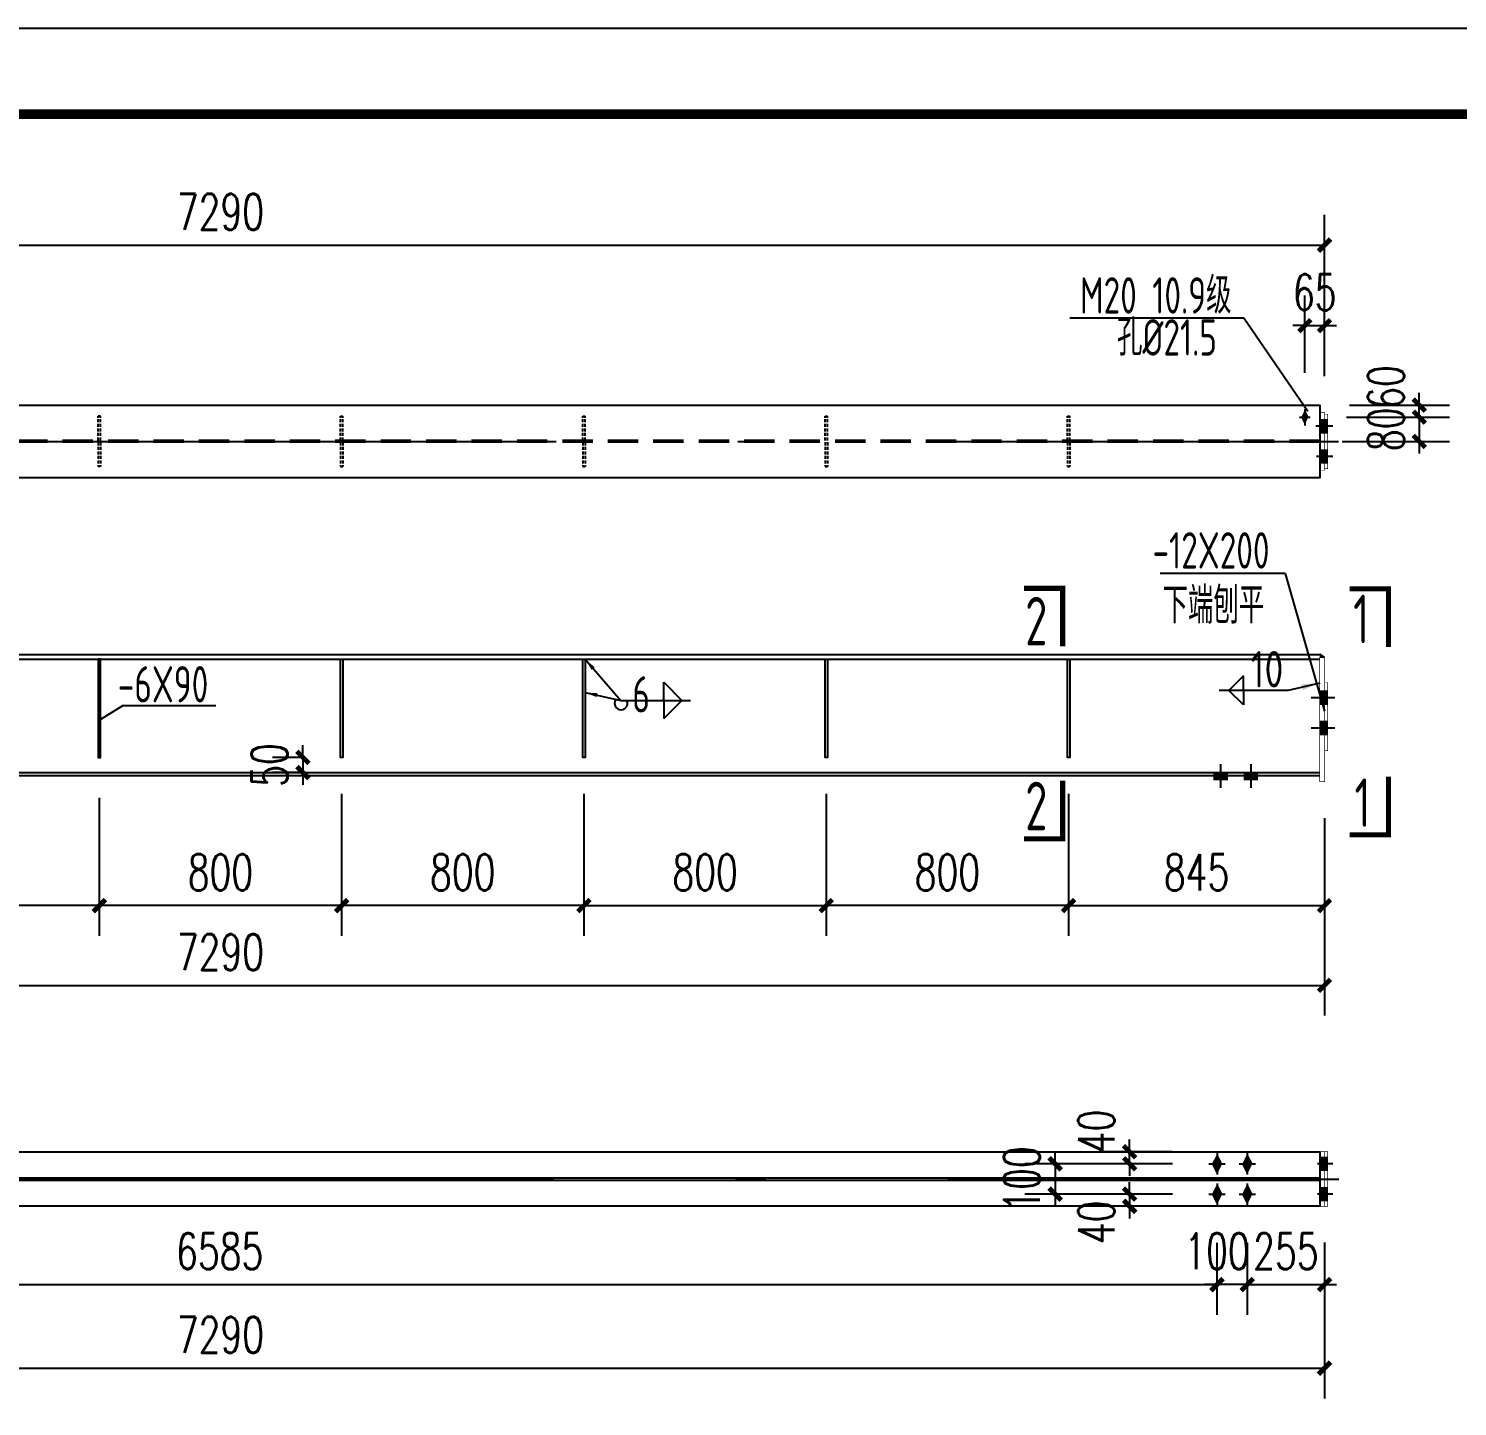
# Model space of a CAD drawing. Extents: x -89996 to 1006241, y -2176 to 440573.
# Drawn here: x 939213 to 962799, y 149851 to 172594 of the extents above; entities that cross this region are included whole.
import ezdxf
from ezdxf.enums import TextEntityAlignment as Align

# ---------------------------------------------------------------- set-up
doc = ezdxf.new("R2010")
doc.units = 0
doc.header["$LTSCALE"] = 1000
doc.header["$MEASUREMENT"] = 0
doc.linetypes.add('ACAD_ISO04W100', pattern=[30.5, 24, -3, 0.5, -3])
doc.linetypes.add('DASHED', pattern=[0.75, 0.5, -0.25])
for name, color, linetype in [('AXIS', 3, 'Continuous'), ('BOLT', 251, 'Continuous'), ('PUB_DIM', 3, 'Continuous'), ('PUB_TITLE', 4, 'Continuous'), ('PZ', 202, 'Continuous'), ('TEXT', 7, 'Continuous'), ('WELD', 7, 'Continuous'), ('吊车梁', 161, 'Continuous'), ('框线', 252, 'Continuous'), ('粗实线', 2, 'Continuous'), ('轴线', 8, 'ACAD_ISO04W100')]:
    doc.layers.add(name, color=color, linetype=linetype)
doc.styles.add('_TCH_DIM_T3', font='SIMPLEX', dxfattribs={"width": 0.705882, "bigfont": 'GBCBIG'})
doc.styles.get("Standard").update_dxf_attribs({"font": 'gbenor.shx', "bigfont": 'gbcbig.shx'})
doc.styles.add('TSSD_Label', font='tssdeng.shx', dxfattribs={"width": 0.7, "bigfont": 'hztxt.shx'})
doc.styles.add('TSSD_Norm', font='tssdeng.shx', dxfattribs={"bigfont": 'hztxt.shx'})
doc.dimstyles.new('TCH-200-5', dxfattribs={"dimtxt": 595, "dimasz": 200, "dimexe": 500, "dimexo": 600, "dimgap": 252.5, "dimtad": 1, "dimdec": 0, "dimlfac": 0.2, "dimzin": 0, "dimdsep": 46, "dimtxsty": '_TCH_DIM_T3', "dimblk": 'ARCHTICK', "dimcen": 0.09, "dimclrd": 124, "dimclre": 124, "dimclrt": 7, "dimazin": 2, "dimtfac": 1, "dimtdec": 0, "dimtix": 1, "dimtmove": 2, "dimatfit": 3, "dimfxl": 0, "dimtolj": 1, "dimtzin": 0, "dimarcsym": 0})
doc.dimstyles.new('TSSD_LEADER_STYLE_200.0', dxfattribs={"dimtxt": 0.18, "dimasz": 200, "dimexe": 0.18, "dimexo": 0.0625, "dimgap": 0.09, "dimtad": 0, "dimtih": 1, "dimtoh": 1, "dimdec": 4, "dimzin": 0, "dimdsep": 46, "dimtxsty": 'Standard', "dimcen": 0.09, "dimadec": 0, "dimazin": 0, "dimtfac": 1, "dimtdec": 4, "dimtofl": 0, "dimtmove": 0, "dimatfit": 3, "dimfxl": 0, "dimtolj": 1, "dimtzin": 0, "dimarcsym": 0})

# ---------------------------------------------------------------- blocks, each defined once
blk = doc.blocks.new('_ArchTick')
at = {"color": 0, "linetype": 'ByBlock', "const_width": 0.4}
blk.add_lwpolyline([(-0.5, -0.5), (0.5, 0.5)], dxfattribs=at)
blk = doc.blocks.new('*D1280')
at = {"layer": 'AXIS', "color": 124, "lineweight": -2, "transparency": 16777216}
for p, q in [((943742, 160563), (943742, 160763)), ((943760, 160563), (943242, 160563)), ((943742, 160563), (943742, 160313)), ((943741, 160313), (943242, 160313)), ((943742, 160313), (943742, 160113))]:
    blk.add_line(p, q, dxfattribs=at)
at = {"layer": 'Defpoints', "color": 0, "transparency": 16777216}
for p in [(944360, 160563, -3397), (943742, 160313), (944341, 160313, -6435)]:
    blk.add_point(p, dxfattribs=at)
at = {"layer": 'AXIS', "color": 124, "lineweight": -2, "transparency": 16777216, "xscale": 200, "yscale": 200, "zscale": 200}
for p, rotation in [((943742, 160563), 270), ((943742, 160313), 90)]:
    blk.add_blockref('_ArchTick', p, dxfattribs=dict(at, rotation=rotation))
at = {"layer": 'AXIS', "color": 7, "transparency": 16777216, "insert": (943192, 160438), "char_height": 595, "attachment_point": 5, "rotation": 90, "style": '_TCH_DIM_T3'}
blk.add_mtext('\\A1;50', dxfattribs=at)
blk = doc.blocks.new('_WELD004')
at = {"color": 0, "linetype": 'ByBlock'}
for p, q in [((0, 1), (1, 0)), ((0, 0), (0, 1))]:
    blk.add_line(p, q, dxfattribs=at)
blk = doc.blocks.new('*D1290')
at = {"layer": 'AXIS', "color": 124, "lineweight": -2, "transparency": 16777216}
for p, q in [((924155, 159563), (924155, 156301)), ((960605, 159563), (960605, 156301)), ((924155, 156801), (960605, 156801))]:
    blk.add_line(p, q, dxfattribs=at)
at = {"layer": 'Defpoints', "color": 0, "transparency": 16777216}
for p in [(924155, 160163, 3397), (960605, 160163, 3816), (960605, 156801)]:
    blk.add_point(p, dxfattribs=at)
at = {"layer": 'AXIS', "color": 124, "lineweight": -2, "transparency": 16777216, "xscale": 200, "yscale": 200, "zscale": 200, "rotation": 180}
blk.add_blockref('_ArchTick', (924155, 156801), dxfattribs=at)
at = {"layer": 'AXIS', "color": 124, "lineweight": -2, "transparency": 16777216, "xscale": 200, "yscale": 200, "zscale": 200}
blk.add_blockref('_ArchTick', (960605, 156801), dxfattribs=at)
at = {"layer": 'AXIS', "color": 7, "transparency": 16777216, "insert": (942380, 157351), "char_height": 595, "width": 1480, "attachment_point": 5, "style": '_TCH_DIM_T3'}
blk.add_mtext('\\A1;7290', dxfattribs=at)
blk = doc.blocks.new('*D1328')
at = {"layer": 'AXIS', "color": 124, "lineweight": -2, "transparency": 16777216}
for p, q in [((960280, 166914), (960280, 168190)), ((960605, 166854), (960605, 168190)), ((960280, 167690), (960080, 167690)), ((960280, 167690), (960605, 167690)), ((960605, 167690), (960805, 167690))]:
    blk.add_line(p, q, dxfattribs=at)
at = {"layer": 'Defpoints', "color": 0, "transparency": 16777216}
for p in [(960605, 167690), (960280, 166314, 2366), (960605, 166254, 2366)]:
    blk.add_point(p, dxfattribs=at)
at = {"layer": 'AXIS', "color": 124, "lineweight": -2, "transparency": 16777216, "xscale": 200, "yscale": 200, "zscale": 200}
blk.add_blockref('_ArchTick', (960280, 167690), dxfattribs=at)
at = {"layer": 'AXIS', "color": 124, "lineweight": -2, "transparency": 16777216, "xscale": 200, "yscale": 200, "zscale": 200, "rotation": 180}
blk.add_blockref('_ArchTick', (960605, 167690), dxfattribs=at)
at = {"layer": 'AXIS', "color": 7, "transparency": 16777216, "insert": (960443, 168240), "char_height": 595, "attachment_point": 5, "style": '_TCH_DIM_T3'}
blk.add_mtext('\\A1;65', dxfattribs=at)
blk = doc.blocks.new('*D1291')
at = {"layer": 'AXIS', "color": 124, "lineweight": -2, "transparency": 16777216}
for p, q in [((956380, 159963), (956380, 157617)), ((960605, 159563), (960605, 157617)), ((956380, 158117), (960605, 158117))]:
    blk.add_line(p, q, dxfattribs=at)
at = {"layer": 'Defpoints', "color": 0, "transparency": 16777216}
for p in [(956380, 160563, -419), (960605, 160163, 3397), (960605, 158117)]:
    blk.add_point(p, dxfattribs=at)
at = {"layer": 'AXIS', "color": 124, "lineweight": -2, "transparency": 16777216, "xscale": 200, "yscale": 200, "zscale": 200, "rotation": 180}
blk.add_blockref('_ArchTick', (956380, 158117), dxfattribs=at)
at = {"layer": 'AXIS', "color": 124, "lineweight": -2, "transparency": 16777216, "xscale": 200, "yscale": 200, "zscale": 200}
blk.add_blockref('_ArchTick', (960605, 158117), dxfattribs=at)
at = {"layer": 'AXIS', "color": 7, "transparency": 16777216, "insert": (958493, 158667), "char_height": 595, "attachment_point": 5, "style": '_TCH_DIM_T3'}
blk.add_mtext('\\A1;845', dxfattribs=at)
blk = doc.blocks.new('*D1294')
at = {"layer": 'AXIS', "color": 124, "lineweight": -2, "transparency": 16777216}
for p, q in [((924155, 166854), (924155, 169519)), ((960605, 166854), (960605, 169519)), ((924155, 169019), (960605, 169019))]:
    blk.add_line(p, q, dxfattribs=at)
at = {"layer": 'Defpoints', "color": 0, "transparency": 16777216}
for p in [(960605, 169019), (924155, 166254, 3397), (960605, 166254, 3816)]:
    blk.add_point(p, dxfattribs=at)
at = {"layer": 'AXIS', "color": 124, "lineweight": -2, "transparency": 16777216, "xscale": 200, "yscale": 200, "zscale": 200, "rotation": 180}
blk.add_blockref('_ArchTick', (924155, 169019), dxfattribs=at)
at = {"layer": 'AXIS', "color": 124, "lineweight": -2, "transparency": 16777216, "xscale": 200, "yscale": 200, "zscale": 200}
blk.add_blockref('_ArchTick', (960605, 169019), dxfattribs=at)
at = {"layer": 'AXIS', "color": 7, "transparency": 16777216, "insert": (942380, 169569), "char_height": 595, "attachment_point": 5, "style": '_TCH_DIM_T3'}
blk.add_mtext('\\A1;7290', dxfattribs=at)
blk = doc.blocks.new('*D1334')
at = {"layer": 'AXIS', "color": 124, "lineweight": -2, "transparency": 16777216}
for p, q in [((925905, 152552), (925905, 151362)), ((958830, 152552), (958830, 151362)), ((925905, 151862), (958830, 151862))]:
    blk.add_line(p, q, dxfattribs=at)
at = {"layer": 'Defpoints', "color": 0, "transparency": 16777216}
for p in [(925905, 153152, 2977), (958830, 153152, 3397), (958830, 151862)]:
    blk.add_point(p, dxfattribs=at)
at = {"layer": 'AXIS', "color": 124, "lineweight": -2, "transparency": 16777216, "xscale": 200, "yscale": 200, "zscale": 200, "rotation": 180}
blk.add_blockref('_ArchTick', (925905, 151862), dxfattribs=at)
at = {"layer": 'AXIS', "color": 124, "lineweight": -2, "transparency": 16777216, "xscale": 200, "yscale": 200, "zscale": 200}
blk.add_blockref('_ArchTick', (958830, 151862), dxfattribs=at)
at = {"layer": 'AXIS', "color": 7, "transparency": 16777216, "insert": (942368, 152412), "char_height": 595, "attachment_point": 5, "style": '_TCH_DIM_T3'}
blk.add_mtext('\\A1;6585', dxfattribs=at)
blk = doc.blocks.new('*D1335')
at = {"layer": 'AXIS', "color": 124, "lineweight": -2, "transparency": 16777216}
for p, q in [((924155, 152555), (924155, 149984)), ((960605, 152555), (960605, 149984)), ((924155, 150484), (960605, 150484))]:
    blk.add_line(p, q, dxfattribs=at)
at = {"layer": 'Defpoints', "color": 0, "transparency": 16777216}
for p in [(924155, 153155, 3397), (960605, 153155, 3397), (960605, 150484)]:
    blk.add_point(p, dxfattribs=at)
at = {"layer": 'AXIS', "color": 124, "lineweight": -2, "transparency": 16777216, "xscale": 200, "yscale": 200, "zscale": 200, "rotation": 180}
blk.add_blockref('_ArchTick', (924155, 150484), dxfattribs=at)
at = {"layer": 'AXIS', "color": 124, "lineweight": -2, "transparency": 16777216, "xscale": 200, "yscale": 200, "zscale": 200}
blk.add_blockref('_ArchTick', (960605, 150484), dxfattribs=at)
at = {"layer": 'AXIS', "color": 7, "transparency": 16777216, "insert": (942380, 151034), "char_height": 595, "attachment_point": 5, "style": '_TCH_DIM_T3'}
blk.add_mtext('\\A1;{\\W0.70588;7290}', dxfattribs=at)
blk = doc.blocks.new('*D1336')
at = {"layer": 'AXIS', "color": 124, "lineweight": -2, "transparency": 16777216}
for p, q in [((959330, 152552), (959330, 151362)), ((960605, 152555), (960605, 151362)), ((959330, 151862), (959130, 151862)), ((959330, 151862), (960605, 151862)), ((960605, 151862), (960805, 151862))]:
    blk.add_line(p, q, dxfattribs=at)
at = {"layer": 'Defpoints', "color": 0, "transparency": 16777216}
for p in [(959330, 153152, 2977), (960605, 153155, 2977), (960605, 151862)]:
    blk.add_point(p, dxfattribs=at)
at = {"layer": 'AXIS', "color": 124, "lineweight": -2, "transparency": 16777216, "xscale": 200, "yscale": 200, "zscale": 200}
blk.add_blockref('_ArchTick', (959330, 151862), dxfattribs=at)
at = {"layer": 'AXIS', "color": 124, "lineweight": -2, "transparency": 16777216, "xscale": 200, "yscale": 200, "zscale": 200, "rotation": 180}
blk.add_blockref('_ArchTick', (960605, 151862), dxfattribs=at)
at = {"layer": 'AXIS', "color": 7, "transparency": 16777216, "insert": (959968, 152412), "char_height": 595, "attachment_point": 5, "style": '_TCH_DIM_T3'}
blk.add_mtext('\\A1;255', dxfattribs=at)
blk = doc.blocks.new('*D1295')
at = {"layer": 'AXIS', "color": 124, "lineweight": -2, "transparency": 16777216}
for p, q in [((958830, 152552), (958830, 151362)), ((959330, 152552), (959330, 151362)), ((958830, 151862), (958630, 151862)), ((959330, 151862), (958830, 151862)), ((959330, 151862), (959530, 151862))]:
    blk.add_line(p, q, dxfattribs=at)
at = {"layer": 'Defpoints', "color": 0, "transparency": 16777216}
for p in [(958830, 153152, 2977), (959330, 153152, 2977), (958830, 151862)]:
    blk.add_point(p, dxfattribs=at)
at = {"layer": 'AXIS', "color": 124, "lineweight": -2, "transparency": 16777216, "xscale": 200, "yscale": 200, "zscale": 200}
blk.add_blockref('_ArchTick', (958830, 151862), dxfattribs=at)
at = {"layer": 'AXIS', "color": 124, "lineweight": -2, "transparency": 16777216, "xscale": 200, "yscale": 200, "zscale": 200, "rotation": 180}
blk.add_blockref('_ArchTick', (959330, 151862), dxfattribs=at)
at = {"layer": 'AXIS', "color": 7, "transparency": 16777216, "insert": (958830, 152412), "char_height": 595, "attachment_point": 5, "style": '_TCH_DIM_T3'}
blk.add_mtext('\\A1;100', dxfattribs=at)
blk = doc.blocks.new('*D1302')
at = {"layer": 'AXIS', "color": 124, "lineweight": -2, "transparency": 16777216}
for p, q in [((936380, 159898), (936380, 157617)), ((940380, 159898), (940380, 157617)), ((940380, 158117), (936380, 158117))]:
    blk.add_line(p, q, dxfattribs=at)
at = {"layer": 'Defpoints', "color": 0, "transparency": 16777216}
for p in [(936380, 160498), (940380, 160498), (936380, 158117)]:
    blk.add_point(p, dxfattribs=at)
at = {"layer": 'AXIS', "color": 124, "lineweight": -2, "transparency": 16777216, "xscale": 200, "yscale": 200, "zscale": 200, "rotation": 180}
blk.add_blockref('_ArchTick', (936380, 158117), dxfattribs=at)
at = {"layer": 'AXIS', "color": 124, "lineweight": -2, "transparency": 16777216, "xscale": 200, "yscale": 200, "zscale": 200}
blk.add_blockref('_ArchTick', (940380, 158117), dxfattribs=at)
at = {"layer": 'AXIS', "color": 7, "transparency": 16777216, "insert": (938380, 158667), "char_height": 595, "attachment_point": 5, "style": '_TCH_DIM_T3'}
blk.add_mtext('\\A1;800', dxfattribs=at)
blk = doc.blocks.new('*D1303')
at = {"layer": 'AXIS', "color": 124, "lineweight": -2, "transparency": 16777216}
for p, q in [((944380, 159963), (944380, 157617)), ((940380, 159898), (940380, 157617)), ((944380, 158117), (940380, 158117))]:
    blk.add_line(p, q, dxfattribs=at)
at = {"layer": 'Defpoints', "color": 0, "transparency": 16777216}
for p in [(940380, 160498), (944380, 160563), (940380, 158117)]:
    blk.add_point(p, dxfattribs=at)
at = {"layer": 'AXIS', "color": 124, "lineweight": -2, "transparency": 16777216, "xscale": 200, "yscale": 200, "zscale": 200, "rotation": 180}
blk.add_blockref('_ArchTick', (940380, 158117), dxfattribs=at)
at = {"layer": 'AXIS', "color": 124, "lineweight": -2, "transparency": 16777216, "xscale": 200, "yscale": 200, "zscale": 200}
blk.add_blockref('_ArchTick', (944380, 158117), dxfattribs=at)
at = {"layer": 'AXIS', "color": 7, "transparency": 16777216, "insert": (942380, 158667), "char_height": 595, "attachment_point": 5, "style": '_TCH_DIM_T3'}
blk.add_mtext('\\A1;800', dxfattribs=at)
blk = doc.blocks.new('*D1304')
at = {"layer": 'AXIS', "color": 124, "lineweight": -2, "transparency": 16777216}
for p, q in [((944380, 159963), (944380, 157617)), ((948380, 159963), (948380, 157617)), ((948380, 158117), (944380, 158117))]:
    blk.add_line(p, q, dxfattribs=at)
at = {"layer": 'Defpoints', "color": 0, "transparency": 16777216}
for p in [(944380, 160563), (948380, 160563), (944380, 158117)]:
    blk.add_point(p, dxfattribs=at)
at = {"layer": 'AXIS', "color": 124, "lineweight": -2, "transparency": 16777216, "xscale": 200, "yscale": 200, "zscale": 200, "rotation": 180}
blk.add_blockref('_ArchTick', (944380, 158117), dxfattribs=at)
at = {"layer": 'AXIS', "color": 124, "lineweight": -2, "transparency": 16777216, "xscale": 200, "yscale": 200, "zscale": 200}
blk.add_blockref('_ArchTick', (948380, 158117), dxfattribs=at)
at = {"layer": 'AXIS', "color": 7, "transparency": 16777216, "insert": (946380, 158667), "char_height": 595, "attachment_point": 5, "style": '_TCH_DIM_T3'}
blk.add_mtext('\\A1;800', dxfattribs=at)
blk = doc.blocks.new('*D1305')
at = {"layer": 'AXIS', "color": 124, "lineweight": -2, "transparency": 16777216}
for p, q in [((948380, 159963), (948380, 157617)), ((952380, 159963), (952380, 157617)), ((948380, 158117), (952380, 158117))]:
    blk.add_line(p, q, dxfattribs=at)
at = {"layer": 'Defpoints', "color": 0, "transparency": 16777216}
for p in [(948380, 160563), (952380, 160563), (952380, 158117)]:
    blk.add_point(p, dxfattribs=at)
at = {"layer": 'AXIS', "color": 124, "lineweight": -2, "transparency": 16777216, "xscale": 200, "yscale": 200, "zscale": 200, "rotation": 180}
blk.add_blockref('_ArchTick', (948380, 158117), dxfattribs=at)
at = {"layer": 'AXIS', "color": 124, "lineweight": -2, "transparency": 16777216, "xscale": 200, "yscale": 200, "zscale": 200}
blk.add_blockref('_ArchTick', (952380, 158117), dxfattribs=at)
at = {"layer": 'AXIS', "color": 7, "transparency": 16777216, "insert": (950380, 158667), "char_height": 595, "attachment_point": 5, "style": '_TCH_DIM_T3'}
blk.add_mtext('\\A1;800', dxfattribs=at)
blk = doc.blocks.new('*D1309')
at = {"layer": 'AXIS', "color": 124, "lineweight": -2, "transparency": 16777216}
for p, q in [((962170, 166379), (962170, 166579)), ((961015, 166379), (962670, 166379)), ((962170, 166179), (962170, 166379)), ((960970, 166179), (962670, 166179)), ((962170, 166179), (962170, 165979))]:
    blk.add_line(p, q, dxfattribs=at)
at = {"layer": 'Defpoints', "color": 0, "transparency": 16777216}
for p in [(960415, 166379, 2366), (962170, 166379), (960370, 166179, 2366)]:
    blk.add_point(p, dxfattribs=at)
at = {"layer": 'AXIS', "color": 124, "lineweight": -2, "transparency": 16777216, "xscale": 200, "yscale": 200, "zscale": 200}
for p, rotation in [((962170, 166379), 270), ((962170, 166179), 90)]:
    blk.add_blockref('_ArchTick', p, dxfattribs=dict(at, rotation=rotation))
at = {"layer": 'AXIS', "color": 7, "transparency": 16777216, "insert": (961620, 166678), "char_height": 595, "attachment_point": 5, "rotation": 90, "style": '_TCH_DIM_T3'}
blk.add_mtext('\\A1;60', dxfattribs=at)
blk = doc.blocks.new('*D1310')
at = {"layer": 'AXIS', "color": 124, "lineweight": -2, "transparency": 16777216}
for p, q in [((962170, 166179), (962170, 166379)), ((960970, 166179), (962670, 166179)), ((962170, 166179), (962170, 165779)), ((960898, 165779), (962670, 165779)), ((962170, 165779), (962170, 165579))]:
    blk.add_line(p, q, dxfattribs=at)
at = {"layer": 'Defpoints', "color": 0, "transparency": 16777216}
for p in [(960370, 166179, 2366), (960298, 165779, -28819), (962170, 165779)]:
    blk.add_point(p, dxfattribs=at)
at = {"layer": 'AXIS', "color": 124, "lineweight": -2, "transparency": 16777216, "xscale": 200, "yscale": 200, "zscale": 200}
for p, rotation in [((962170, 166179), 270), ((962170, 165779), 90)]:
    blk.add_blockref('_ArchTick', p, dxfattribs=dict(at, rotation=rotation))
at = {"layer": 'AXIS', "color": 7, "transparency": 16777216, "insert": (961620, 165979), "char_height": 595, "attachment_point": 5, "rotation": 90, "style": '_TCH_DIM_T3'}
blk.add_mtext('\\A1;80', dxfattribs=at)
blk = doc.blocks.new('*D1343')
at = {"layer": 'AXIS', "color": 124, "lineweight": -2, "transparency": 16777216}
for p, q in [((957388, 154055), (957388, 154255)), ((958095, 154055), (956888, 154055)), ((957388, 153855), (957388, 154055)), ((958095, 153855), (956888, 153855)), ((957388, 153855), (957388, 153655))]:
    blk.add_line(p, q, dxfattribs=at)
at = {"layer": 'Defpoints', "color": 0, "transparency": 16777216}
for p in [(957388, 154055), (958695, 154055, -14007), (958695, 153855, 2977)]:
    blk.add_point(p, dxfattribs=at)
at = {"layer": 'AXIS', "color": 124, "lineweight": -2, "transparency": 16777216, "xscale": 200, "yscale": 200, "zscale": 200}
for p, rotation in [((957388, 154055), 270), ((957388, 153855), 90)]:
    blk.add_blockref('_ArchTick', p, dxfattribs=dict(at, rotation=rotation))
at = {"layer": 'AXIS', "color": 7, "transparency": 16777216, "insert": (956838, 154389), "char_height": 595, "attachment_point": 5, "rotation": 90, "style": '_TCH_DIM_T3'}
blk.add_mtext('\\A1;40', dxfattribs=at)
blk = doc.blocks.new('*D1317')
at = {"layer": 'AXIS', "color": 124, "lineweight": -2, "transparency": 16777216}
for p, q in [((956159, 153855), (956159, 154055)), ((958095, 153855), (955659, 153855)), ((956159, 153855), (956159, 153355)), ((958095, 153355), (955659, 153355)), ((956159, 153355), (956159, 153155))]:
    blk.add_line(p, q, dxfattribs=at)
at = {"layer": 'Defpoints', "color": 0, "transparency": 16777216}
for p in [(958695, 153855, 2977), (956159, 153355), (958695, 153355, 2977)]:
    blk.add_point(p, dxfattribs=at)
at = {"layer": 'AXIS', "color": 124, "lineweight": -2, "transparency": 16777216, "xscale": 200, "yscale": 200, "zscale": 200}
for p, rotation in [((956159, 153855), 270), ((956159, 153355), 90)]:
    blk.add_blockref('_ArchTick', p, dxfattribs=dict(at, rotation=rotation))
at = {"layer": 'AXIS', "color": 7, "transparency": 16777216, "insert": (955609, 153605), "char_height": 595, "attachment_point": 5, "rotation": 90, "style": '_TCH_DIM_T3'}
blk.add_mtext('\\A1;100', dxfattribs=at)
blk = doc.blocks.new('*D1344')
at = {"layer": 'AXIS', "color": 124, "lineweight": -2, "transparency": 16777216}
for p, q in [((957388, 153355), (957388, 153555)), ((958095, 153355), (956888, 153355)), ((957388, 153355), (957388, 153155)), ((958095, 153155), (956888, 153155)), ((957388, 153155), (957388, 152955))]:
    blk.add_line(p, q, dxfattribs=at)
at = {"layer": 'Defpoints', "color": 0, "transparency": 16777216}
for p in [(958695, 153355, 2977), (957388, 153155), (958695, 153155, -14007)]:
    blk.add_point(p, dxfattribs=at)
at = {"layer": 'AXIS', "color": 124, "lineweight": -2, "transparency": 16777216, "xscale": 200, "yscale": 200, "zscale": 200}
for p, rotation in [((957388, 153355), 270), ((957388, 153155), 90)]:
    blk.add_blockref('_ArchTick', p, dxfattribs=dict(at, rotation=rotation))
at = {"layer": 'AXIS', "color": 7, "transparency": 16777216, "insert": (956838, 152890), "char_height": 595, "attachment_point": 5, "rotation": 90, "style": '_TCH_DIM_T3'}
blk.add_mtext('\\A1;40', dxfattribs=at)
blk = doc.blocks.new('*D1347')
at = {"layer": 'AXIS', "color": 124, "lineweight": -2, "transparency": 16777216}
for p, q in [((952380, 159963), (952380, 157617)), ((956380, 159963), (956380, 157617)), ((956380, 158117), (952380, 158117))]:
    blk.add_line(p, q, dxfattribs=at)
at = {"layer": 'Defpoints', "color": 0, "transparency": 16777216}
for p in [(952380, 160563), (956380, 160563), (952380, 158117)]:
    blk.add_point(p, dxfattribs=at)
at = {"layer": 'AXIS', "color": 124, "lineweight": -2, "transparency": 16777216, "xscale": 200, "yscale": 200, "zscale": 200, "rotation": 180}
blk.add_blockref('_ArchTick', (952380, 158117), dxfattribs=at)
at = {"layer": 'AXIS', "color": 124, "lineweight": -2, "transparency": 16777216, "xscale": 200, "yscale": 200, "zscale": 200}
blk.add_blockref('_ArchTick', (956380, 158117), dxfattribs=at)
at = {"layer": 'AXIS', "color": 7, "transparency": 16777216, "insert": (954380, 158667), "char_height": 595, "attachment_point": 5, "style": '_TCH_DIM_T3'}
blk.add_mtext('\\A1;800', dxfattribs=at)

msp = doc.modelspace()

# ---------------------------------------------------------------- hatches: boundary and pattern name
at = {"layer": 'BOLT'}
for points in [[(960280.3, 166269.46), (960235.3, 166179.46), (960280.3, 166089.46), (960325.3, 166179.46)], [(958830.3, 153989.71), (958762.8, 153854.71), (958830.3, 153719.71), (958897.8, 153854.71)], [(959330.3, 153989.71), (959262.8, 153854.71), (959330.3, 153719.71), (959397.8, 153854.71)], [(958830.3, 153489.71), (958762.8, 153354.71), (958830.3, 153219.71), (958897.8, 153354.71)], [(959330.3, 153489.71), (959262.8, 153354.71), (959330.3, 153219.71), (959397.8, 153354.71)]]:
    msp.add_hatch(color=256, dxfattribs=at).paths.add_polyline_path(points)
at = {"layer": '粗实线'}
h = msp.add_hatch(color=256, dxfattribs=at)
h.set_gradient(color1=(139, 134, 116), one_color=1, tint=1, name='SPHERICAL')
h.paths.add_polyline_path([(960525.3, 162262.87), (960605.3, 162212.87), (960525.3, 162212.87)])

# ---------------------------------------------------------------- linework, layer by layer
at = {"layer": 'AXIS'}
for p, q in [((956398.51, 167821.48, 2280.28), (959272.51, 167821.48, 2280.28)), ((959272.51, 167821.48, 2280.28), (960330.3, 166279.46, 2280.28)), ((959954.59, 163599.73, -10887.46), (957890.02, 163599.73, -10887.46)), ((959954.59, 163599.73, -10887.46), (960605.3, 161324.47, 2280.28)), ((940772.59, 161419.85, -1535.94), (940400.3, 161191.97, -1535.94)), ((940772.59, 161419.85, -1535.94), (942304.89, 161419.85, -1535.94))]:
    msp.add_line(p, q, dxfattribs=at)
at = {"layer": 'AXIS', "color": 11, "true_color": 0xf27172, "const_width": 10}
for points, elevation in [([(960605.3, 166254.46), (960605.3, 165304.46), (960525.3, 165304.46), (960525.3, 166254.46), (960605.3, 166254.46)], 2280.28), ([(960655.3, 166229.46), (960655.3, 165329.46), (960605.3, 165329.46), (960605.3, 166229.46), (960655.3, 166229.46)], 2280.28), ([(960605.3, 162211.87), (960605.3, 160162.87), (960525.3, 160162.87), (960525.3, 162211.87), (960605.3, 162211.87)], 2280.28), ([(960655.3, 161799.87), (960655.3, 160674.87), (960605.3, 160674.87), (960605.3, 161799.87), (960655.3, 161799.87)], 1860.85), ([(960605.3, 154054.71), (960605.3, 153154.71), (960525.3, 153154.71), (960525.3, 154054.71), (960605.3, 154054.71)], 1860.85), ([(960655.3, 154054.71), (960655.3, 153154.71), (960605.3, 153154.71), (960605.3, 154054.71), (960655.3, 154054.71)], 1860.85)]:
    msp.add_lwpolyline(points, dxfattribs=dict(at, elevation=elevation))
at = {"layer": 'BOLT'}
for p, q in [((960280.3, 166314.46, 2280.28), (960280.3, 166044.46, 2280.28)), ((960190.3, 166179.46, 2280.28), (960370.3, 166179.46, 2280.28)), ((960280.3, 166269.46, 2280.28), (960235.3, 166179.46, 2280.28)), ((960280.3, 166089.46, 2280.28), (960235.3, 166179.46, 2280.28)), ((960280.3, 166269.46, 2280.28), (960325.3, 166179.46, 2280.28)), ((960280.3, 166089.46, 2280.28), (960325.3, 166179.46, 2280.28)), ((960740.39, 166029.46, 2280.28), (960458.88, 166029.46, 2280.28)), ((960740.39, 165529.46, 2280.28), (960470.8, 165529.46, 2280.28)), ((960655.3, 165529.46, 2280.28), (960555.3, 165529.46, 2280.28)), ((958830.3, 154032.21, 21822.18), (958830.3, 153677.21, 21822.18)), ((959330.3, 154032.21, 21822.18), (959330.3, 153677.21, 21822.18)), ((958695.3, 153854.71, 21822.18), (958965.3, 153854.71, 21822.18)), ((958830.3, 153989.71, 21822.18), (958762.8, 153854.71, 21822.18)), ((958830.3, 153719.71, 21822.18), (958762.8, 153854.71, 21822.18)), ((958830.3, 153989.71, 21822.18), (958897.8, 153854.71, 21822.18)), ((958830.3, 153719.71, 21822.18), (958897.8, 153854.71, 21822.18)), ((959195.3, 153854.71, 21822.18), (959465.3, 153854.71, 21822.18)), ((959330.3, 153989.71, 21822.18), (959262.8, 153854.71, 21822.18)), ((959330.3, 153719.71, 21822.18), (959262.8, 153854.71, 21822.18)), ((959330.3, 153989.71, 21822.18), (959397.8, 153854.71, 21822.18)), ((959330.3, 153719.71, 21822.18), (959397.8, 153854.71, 21822.18)), ((960740.39, 153854.71, 1860.85), (960488.63, 153854.71, 1860.85)), ((958695.3, 153354.71, 21822.18), (958965.3, 153354.71, 21822.18)), ((958830.3, 153489.71, 21822.18), (958762.8, 153354.71, 21822.18)), ((958830.3, 153219.71, 21822.18), (958762.8, 153354.71, 21822.18)), ((958830.3, 153532.21, 21822.18), (958830.3, 153177.21, 21822.18)), ((958830.3, 153489.71, 21822.18), (958897.8, 153354.71, 21822.18)), ((958830.3, 153219.71, 21822.18), (958897.8, 153354.71, 21822.18)), ((959195.3, 153354.71, 21822.18), (959465.3, 153354.71, 21822.18)), ((959330.3, 153489.71, 21822.18), (959262.8, 153354.71, 21822.18)), ((959330.3, 153219.71, 21822.18), (959262.8, 153354.71, 21822.18)), ((959330.3, 153532.21, 21822.18), (959330.3, 153177.21, 21822.18)), ((959330.3, 153489.71, 21822.18), (959397.8, 153354.71, 21822.18)), ((959330.3, 153219.71, 21822.18), (959397.8, 153354.71, 21822.18)), ((960740.39, 153354.71, 1860.85), (960488.63, 153354.71, 1860.85)), ((960655.3, 153354.71, 1860.85), (960555.3, 153354.71, 1860.85))]:
    msp.add_line(p, q, dxfattribs=at)
at = {"layer": 'BOLT', "const_width": 240}
for points, elevation in [([(960655.3, 166029.46), (960525.3, 166029.46)], 2280.28), ([(960525.3, 166029.46), (960655.3, 166029.46)], 2280.28), ([(960655.3, 165529.46), (960525.3, 165529.46)], 2280.28), ([(960525.3, 165529.46), (960655.3, 165529.46)], 2280.28), ([(960525.3, 161549.87), (960655.3, 161549.87)], 1860.85), ([(960525.3, 161049.87), (960655.3, 161049.87)], 1860.85), ([(958889.09, 160312.87), (958889.09, 160182.87)], -10887.46), ([(959389.09, 160312.87), (959389.09, 160182.87)], -10887.46), ([(960525.3, 153854.71), (960655.3, 153854.71)], 1860.85), ([(960655.3, 153854.71), (960555.3, 153854.71)], 1860.85), ([(960525.3, 153354.71), (960655.3, 153354.71)], 1860.85), ([(960655.3, 153354.71), (960555.3, 153354.71)], 1860.85)]:
    msp.add_lwpolyline(points, dxfattribs=dict(at, elevation=elevation))
at = {"layer": 'PUB_DIM', "const_width": 84}
for points, elevation in [([(956282.61, 162394.86), (956282.61, 163354.86), (955642.61, 163354.86)], -10216.38), ([(961660.22, 162384.58), (961660.22, 163344.58), (961020.22, 163344.58)], -10887.46), ([(956282.61, 160180.11), (956282.61, 159220.11), (955642.61, 159220.11)], -10216.38), ([(961660.22, 160245.34), (961660.22, 159285.34), (961020.22, 159285.34)], -10887.46)]:
    msp.add_lwpolyline(points, dxfattribs=dict(at, elevation=elevation))
at = {"layer": 'PUB_TITLE'}
msp.add_lwpolyline([(917140.81, 109593.71), (1006240.81, 109593.71), (1006240.81, 172593.71), (917140.81, 172593.71)], close=True, dxfattribs=at)
at = {"layer": 'PUB_TITLE', "const_width": 159.09}
msp.add_lwpolyline([(919438.79, 110300.78), (919438.79, 171179.57), (1004826.67, 171179.57), (1004826.67, 110300.78)], close=True, dxfattribs=at)
at = {"layer": 'PZ', "linetype": 'DASHED', "ltscale": 0.1}
for p, q in [((940360.3, 165794.46, -1535.94), (940360.3, 166194.46, -1535.94)), ((940400.3, 166194.46, -1535.94), (940360.3, 166194.46, -1535.94)), ((940400.3, 165794.46, -1535.94), (940400.3, 166194.46, -1535.94)), ((944360.3, 165794.46, -1535.94), (944360.3, 166194.46, -1535.94)), ((944360.3, 166194.46, -1535.94), (944400.3, 166194.46, -1535.94)), ((944400.3, 165794.46, -1535.94), (944400.3, 166194.46, -1535.94)), ((948360.3, 165794.46, -1535.94), (948360.3, 166194.46, -1535.94)), ((948360.3, 166194.46, -1535.94), (948400.3, 166194.46, -1535.94)), ((948400.3, 165794.46, -1535.94), (948400.3, 166194.46, -1535.94)), ((952360.3, 165794.46, -1535.94), (952360.3, 166194.46, -1535.94)), ((952360.3, 166194.46, -1535.94), (952400.3, 166194.46, -1535.94)), ((952400.3, 165794.46, -1535.94), (952400.3, 166194.46, -1535.94)), ((956360.3, 165794.46, -1535.94), (956360.3, 166194.46, -1535.94)), ((956360.3, 166194.46, -1535.94), (956400.3, 166194.46, -1535.94)), ((956400.3, 165794.46, -1535.94), (956400.3, 166194.46, -1535.94)), ((940360.3, 165764.46, -1535.94), (940360.3, 165364.46, -1535.94)), ((940400.3, 165764.46, -1535.94), (940400.3, 165364.46, -1535.94)), ((944360.3, 165764.46, -1535.94), (944360.3, 165364.46, -1535.94)), ((944400.3, 165764.46, -1535.94), (944400.3, 165364.46, -1535.94)), ((948360.3, 165764.46, -1535.94), (948360.3, 165364.46, -1535.94)), ((948400.3, 165764.46, -1535.94), (948400.3, 165364.46, -1535.94)), ((952360.3, 165764.46, -1535.94), (952360.3, 165364.46, -1535.94)), ((952400.3, 165764.46, -1535.94), (952400.3, 165364.46, -1535.94)), ((956360.3, 165764.46, -1535.94), (956360.3, 165364.46, -1535.94)), ((956400.3, 165764.46, -1535.94), (956400.3, 165364.46, -1535.94)), ((940400.3, 165364.46, -1535.94), (940360.3, 165364.46, -1535.94)), ((944360.3, 165364.46, -1535.94), (944400.3, 165364.46, -1535.94)), ((948360.3, 165364.46, -1535.94), (948400.3, 165364.46, -1535.94)), ((952360.3, 165364.46, -1535.94), (952400.3, 165364.46, -1535.94)), ((956360.3, 165364.46, -1535.94), (956400.3, 165364.46, -1535.94))]:
    msp.add_line(p, q, dxfattribs=at)
at = {"layer": 'PZ', "elevation": -1535.94}
for points in [[(940400.3, 162182.87), (940360.3, 162182.87), (940360.3, 160562.87), (940400.3, 160562.87)], [(944360.3, 162182.87), (944400.3, 162182.87), (944400.3, 160562.87), (944360.3, 160562.87)], [(948360.3, 162182.87), (948400.3, 162182.87), (948400.3, 160562.87), (948360.3, 160562.87)], [(952360.3, 162182.87), (952400.3, 162182.87), (952400.3, 160562.87), (952360.3, 160562.87)], [(956360.3, 162182.87), (956400.3, 162182.87), (956400.3, 160562.87), (956360.3, 160562.87)]]:
    msp.add_lwpolyline(points, close=True, dxfattribs=at)
at = {"layer": 'WELD'}
for p, q in [((960006.49, 161668.86, 2871.87), (958865.47, 161668.86, 2871.87)), ((948989.94, 161504.87, -1535.94), (950139.76, 161504.87, -1535.94))]:
    msp.add_line(p, q, dxfattribs=at)
msp.add_arc((948994.09, 161457.36, -1535.94), 106.98, 142.414473, 26.367983, dxfattribs=at)
at = {"layer": '吊车梁', "linetype": 'DASHED'}
for p, q in [((960525.3, 165794.46, -10867.97), (924235.3, 165794.46, 1860.85)), ((960525.3, 165764.46, -10867.97), (924235.3, 165764.46, 1860.85))]:
    msp.add_line(p, q, dxfattribs=at)
at = {"layer": '吊车梁'}
for p, q in [((924235.3, 162262.87, 1860.85), (960525.3, 162262.87, -10868.04)), ((924235.3, 162182.87, 1860.85), (960525.3, 162182.87, -10868.04)), ((924235.3, 160312.87, 1860.85), (960525.3, 160312.87, -10868.04)), ((924235.3, 160262.87, 1860.85), (960525.3, 160262.87, -10868.04)), ((924235.3, 153624.71, 1860.85), (960525.3, 153624.71, -10427.81)), ((924235.3, 153584.71, 1860.85), (960525.3, 153584.71, -10415.22))]:
    msp.add_line(p, q, dxfattribs=at)
for points, elevation in [([(924235.3, 166379.46), (960525.3, 166379.46), (960525.3, 165179.46), (924235.3, 165179.46)], 1860.85), ([(924235.3, 154054.71), (960525.3, 154054.71), (960525.3, 153154.71), (924235.3, 153154.71)], 1441.43)]:
    msp.add_lwpolyline(points, close=True, dxfattribs=dict(at, elevation=elevation))
at = {"layer": '框线'}
for p, q in [((960384.68, 161549.87, 1860.85), (960774.75, 161549.87, 1860.85)), ((960384.68, 161049.87, 1860.85), (960774.75, 161049.87, 1860.85)), ((958889.09, 160453.5, -10887.46), (958889.09, 160063.43, -10887.46)), ((959389.09, 160453.5, -10887.46), (959389.09, 160063.43, -10887.46))]:
    msp.add_line(p, q, dxfattribs=at)
at = {"layer": '粗实线'}
msp.add_line((960605.3, 162212.87, 2280.28), (960525.3, 162262.87, 2280.28), dxfattribs=at)
at = {"layer": '轴线'}
for p, q in [((923923.08, 165779.46, 1860.85), (960833.56, 165779.46, -10887.46)), ((923882.47, 153604.71, 1860.85), (960842.64, 153604.71, -10887.46))]:
    msp.add_line(p, q, dxfattribs=at)

# ---------------------------------------------------------------- block references
at = {"layer": 'WELD'}
for p, xscale, yscale, zscale in [((949698.78, 161504.87, -1535.94), 300, 300, 300), ((959265.47, 161668.86, 2871.87), -240, 240, 240)]:
    msp.add_blockref('_WELD004', p, dxfattribs=dict(at, xscale=xscale, yscale=yscale, zscale=zscale))
for p, xscale, yscale, zscale, rotation in [((959265.47, 161668.86, 2871.87), 240, 240, 240, 180.0000000000054), ((949698.78, 161504.87, -1535.94), -300, 300, 300.0000000000001, 180)]:
    msp.add_blockref('_WELD004', p, dxfattribs=dict(at, xscale=xscale, yscale=yscale, zscale=zscale, rotation=rotation))

# ---------------------------------------------------------------- texts
at = {"layer": 'TEXT'}
for s, style, width, p in [('M20 10.9级', 'TSSD_Label', 0.7, (956567.75, 167888.91, 2108.12)), ('孔%%C21.5', 'TSSD_Label', 0.7, (957179, 167195.87, 2108.12)), ('-12X200', 'TSSD_Label', 0.7, (957766.55, 163680.59, -11162.92)), ('下端刨平', 'TSSD_Label', 0.7, (957930.11, 162773.25, -11162.92)), ('10', 'TSSD_Norm', 0.8, (959384.4, 161718.86, 2871.87)), ('-6X90', 'TSSD_Label', 0.7, (940685.27, 161470.39, -1708.1)), ('6', 'TSSD_Label', 0.7, (949179.44, 161304.87, -1535.94))]:
    msp.add_text(s, height=600, dxfattribs=dict(at, style=style, width=width)).set_placement(p)
at = {"layer": 'TEXT', "style": 'TSSD_Label', "width": 0.7}
for s, p in [('1', (961212.74, 162848.84, -11162.92)), ('2', (955846.69, 162813.45, -10491.84)), ('2', (955846.69, 159761.52, -10491.84)), ('1', (961234.4, 159816.25, -11162.92))]:
    msp.add_text(s, height=800, dxfattribs=at).set_placement(p, align=Align.MIDDLE_CENTER)

# ---------------------------------------------------------------- dimensions: what is measured, and where the dimension line sits
at = {"layer": 'AXIS'}
for base, p1, p2, picture, middle in [((960605.3, 169018.74, -1535.94), (924155.3, 166254.46, 1860.85), (960605.3, 166254.46, 2280.28), '*D1294', (942380.3, 169568.74, -1535.94)), ((952380.3, 158116.72, -1535.94), (956380.3, 160562.87, -1535.94), (952380.3, 160562.87, -1535.94), '*D1347', (954380.3, 158666.72, -1535.94)), ((960605.3, 158116.72, -1116.51), (956380.3, 160562.87, -1535.94), (960605.3, 160162.87, 2280.28), '*D1291', (958492.8, 158666.72, -1116.51)), ((960605.3, 156801.45, -1535.94), (924155.3, 160162.87, 1860.85), (960605.3, 160162.87, 2280.28), '*D1290', (942380.3, 157351.45, -1535.94)), ((958830.3, 151861.94, -1535.94), (925905.3, 153152.21, 1441.43), (958830.3, 153152.21, 1860.85), '*D1334', (942367.8, 152411.94, -1535.94))]:
    dim = msp.add_linear_dim(base=base, p1=p1, p2=p2, dimstyle='TCH-200-5', dxfattribs=at)
    dim.commit()
    dim.dimension.update_dxf_attribs({"geometry": picture, "text_midpoint": middle})
for base, p1, p2, angle, picture, middle in [((960605.3, 167689.93, -86.08), (960280.3, 166314.46, 2280.28), (960605.3, 166254.46, 2280.28), 180, '*D1328', (960442.8, 168239.93, -86.08)), ((943742.42, 160312.87, 1860.85), (944360.3, 160562.87, -1535.94), (944341.43, 160312.87, -4573.73), 90, '*D1280', (943192.42, 160437.87, 1860.85)), ((936380.3, 158116.72, -1535.94), (940380.3, 160497.87, -1535.94), (936380.3, 160497.87, -1535.94), 180, '*D1302', (938380.3, 158666.72, -1535.94)), ((940380.3, 158116.72, -1535.94), (944380.3, 160562.87, -1535.94), (940380.3, 160497.87, -1535.94), 180, '*D1303', (942380.3, 158666.72, -1535.94)), ((944380.3, 158116.72, -1535.94), (948380.3, 160562.87, -1535.94), (944380.3, 160562.87, -1535.94), 180, '*D1304', (946380.3, 158666.72, -1535.94)), ((952380.3, 158116.72, -1535.94), (948380.3, 160562.87, -1535.94), (952380.3, 160562.87, -1535.94), 180, '*D1305', (950380.3, 158666.72, -1535.94)), ((960605.3, 151861.94, -1116.51), (959330.3, 153152.21, 1860.85), (960605.3, 153154.71, 1860.85), 180, '*D1336', (959967.8, 152411.94, -1116.51))]:
    dim = msp.add_linear_dim(base=base, p1=p1, p2=p2, angle=angle, dimstyle='TCH-200-5', dxfattribs=at)
    dim.commit()
    dim.dimension.update_dxf_attribs({"geometry": picture, "text_midpoint": middle})
dim = msp.add_linear_dim(base=(962169.89, 166379.46, -86.08), p1=(960370.3, 166179.46, 2280.28), p2=(960415.15, 166379.46, 2280.28), angle=90, text='60', dimstyle='TCH-200-5', dxfattribs=at)
dim.commit()
dim.dimension.update_dxf_attribs({"geometry": '*D1309', "text_midpoint": (961619.89, 166677.87, -86.08), "dimtype": 128})
for base, p1, p2, angle, text, picture, middle in [((962169.89, 165779.46, -86.08), (960370.3, 166179.46, 2280.28), (960298.4, 165779.46, -28904.72), 270, '80', '*D1310', (961619.89, 165979.46, -86.08)), ((956158.92, 153354.71, 18844.82), (958695.3, 153854.71, 21822.18), (958695.3, 153354.71, 21822.18), 90, '100', '*D1317', (955608.92, 153604.71, 18844.82))]:
    dim = msp.add_linear_dim(base=base, p1=p1, p2=p2, angle=angle, text=text, dimstyle='TCH-200-5', dxfattribs=at)
    dim.commit()
    dim.dimension.update_dxf_attribs({"geometry": picture, "text_midpoint": middle})
for base, p1, p2, angle, picture, middle in [((957387.93, 154054.71, 18844.82), (958695.3, 153854.71, 21822.18), (958695.3, 154054.71, 4838.22), 90, '*D1343', (956837.93, 154389.19, 18844.82)), ((957387.93, 153154.71, 18844.82), (958695.3, 153354.71, 21822.18), (958695.3, 153154.71, 4838.22), 90, '*D1344', (956837.93, 152890.31, 18844.82)), ((958830.3, 151861.94, -1116.51), (959330.3, 153152.21, 1860.85), (958830.3, 153152.21, 1860.85), 180, '*D1295', (958830.3, 152411.94, -1116.51))]:
    dim = msp.add_linear_dim(base=base, p1=p1, p2=p2, angle=angle, dimstyle='TCH-200-5', dxfattribs=at)
    dim.commit()
    dim.dimension.update_dxf_attribs({"geometry": picture, "text_midpoint": middle, "dimtype": 128})
dim = msp.add_linear_dim(base=(960605.3, 150484.39, -1535.94), p1=(924155.3, 153154.71, 1860.85), p2=(960605.3, 153154.71, 1860.85), text='{\\W0.70588;<>}', dimstyle='TCH-200-5', dxfattribs=at)
dim.commit()
dim.dimension.update_dxf_attribs({"geometry": '*D1335', "text_midpoint": (942380.3, 151034.39, -1535.94)})

# ---------------------------------------------------------------- leaders
at = {"layer": 'WELD'}
for points in [[(948400.3, 162182.87, -1535.94), (948989.94, 161504.87, -1535.94)], [(948400.3, 161634.6, -1955.37), (948989.94, 161504.87, -1955.37)]]:
    msp.add_leader(points, dimstyle='TSSD_LEADER_STYLE_200.0', dxfattribs=at)
msp.add_leader([(960525.3, 161791.55, 1860.85), (960006.49, 161668.86, 1860.85)], dimstyle='TSSD_LEADER_STYLE_200.0', override={"dimasz": 300}, dxfattribs=at)

doc.saveas('drawing.dxf')
